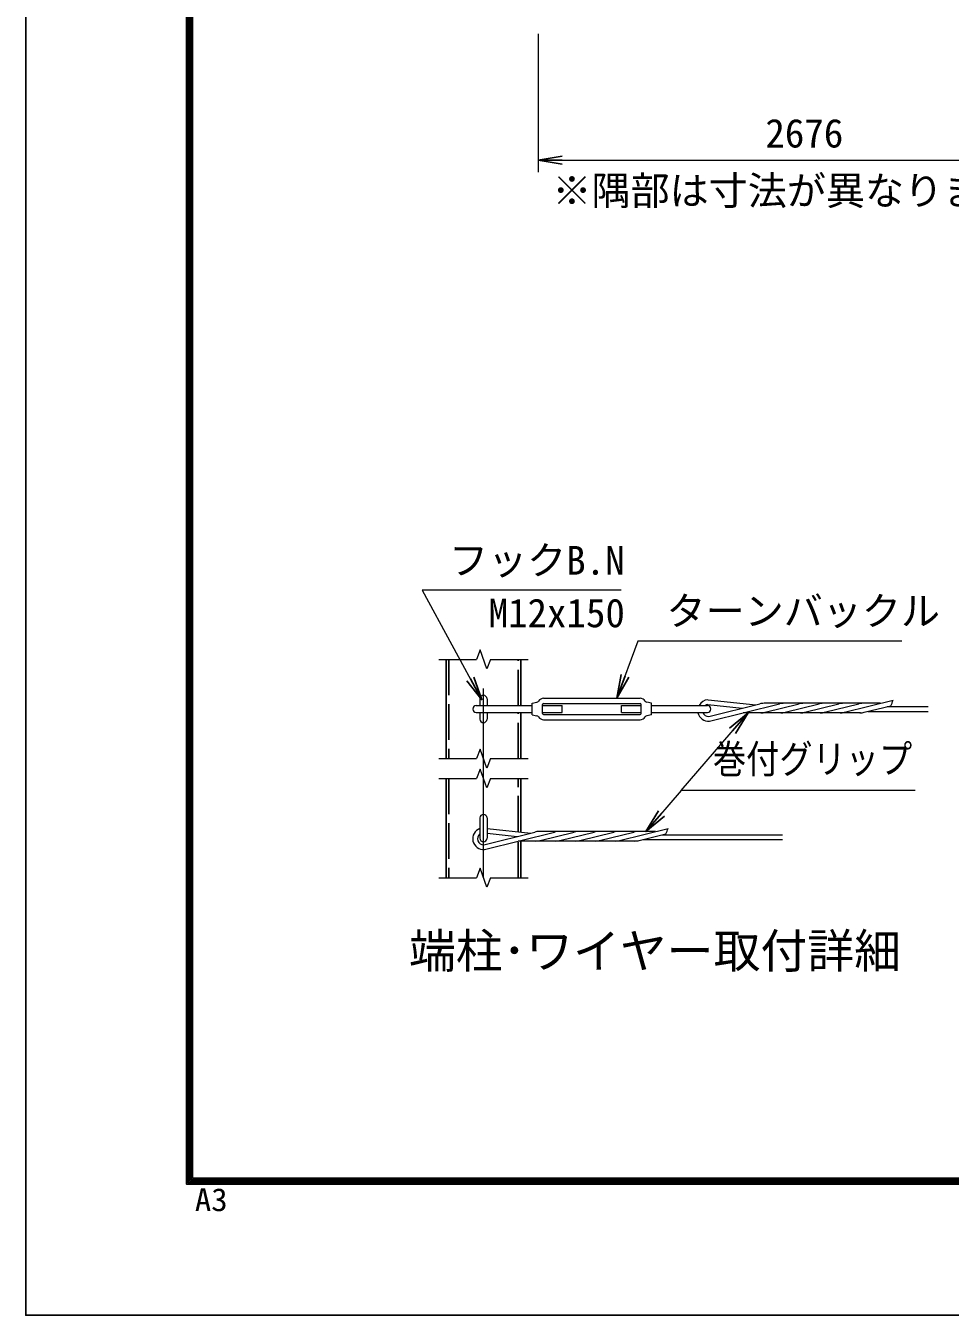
# Model space of a CAD drawing. Units: millimetres, scale not verified. Extents: x -12600 to 12600, y -8910 to 8910.
# Drawn here: x -12600 to -7943, y -8910 to -2415 of the extents above; entities that cross this region are included whole.
import ezdxf
from ezdxf.enums import TextEntityAlignment as Align

# ---------------------------------------------------------------- set-up
doc = ezdxf.new("R2010")
doc.units = ezdxf.units.MM
doc.header["$LTSCALE"] = 30
doc.linetypes.add('DASHED', pattern=[7.5, 6, -1.5])
doc.linetypes.add('USER1', pattern=[50.8, 31.75, -6.35, 6.35, -6.35])
for name, color, linetype, lineweight in [('0-0_D-STR1', 1, 'Continuous', 25), ('0-1_D-BMK', 2, 'USER1', 13), ('0-2_D-STR3', 3, 'Continuous', 13), ('0-4_D-STR-DIM', 7, 'Continuous', 13), ('0-7_D-STR-TXT', 7, 'Continuous', 13), ('0-8_D-TTL-TXT', 7, 'Continuous', 13), ('0-C_D-TTL', 7, 'Continuous', 25)]:
    doc.layers.add(name, color=color, linetype=linetype, lineweight=lineweight)
doc.layers.add('0-5_0', color=7, linetype='Continuous')
doc.styles.add('ＭＳ ゴシック', font='')
doc.styles.get('ＭＳ ゴシック').set_extended_font_data('MS Gothic')

# ---------------------------------------------------------------- blocks, each defined once
blk = doc.blocks.new('_Open')
at = {"layer": '0-5_0'}
blk.add_line((-30, 5), (0, 0), dxfattribs=at)
blk.add_lwpolyline([(-30, -5), (0, 0), (-30, 0)], dxfattribs=at)

msp = doc.modelspace()

# ---------------------------------------------------------------- linework, layer by layer
at = {"layer": '0-0_D-STR1'}
for p, q in [((-10481.79, -5606.61), (-10481.79, -6106.61)), ((-10106.79, -5838.61), (-10106.79, -5606.61)), ((-10106.79, -6106.61), (-10106.79, -5874.61)), ((-10481.79, -6206.61), (-10481.79, -6706.61)), ((-10106.79, -6475.91), (-10106.79, -6206.61)), ((-10106.79, -6706.61), (-10106.79, -6521.6))]:
    msp.add_line(p, q, dxfattribs=at)
at = {"layer": '0-0_D-STR1', "linetype": 'DASHED'}
for p, q in [((-10468.29, -5606.61), (-10468.29, -6106.61)), ((-10120.29, -5838.61), (-10120.29, -5606.61)), ((-10120.29, -6106.61), (-10120.29, -5874.61)), ((-10468.29, -6206.61), (-10468.29, -6706.61)), ((-10120.29, -6474.51), (-10120.29, -6206.61)), ((-10120.29, -6706.61), (-10120.29, -6521.95))]:
    msp.add_line(p, q, dxfattribs=at)
at = {"layer": '0-1_D-BMK'}
msp.add_line((-10294.29, -6706.61), (-10294.29, -5606.61), dxfattribs=at)
at = {"layer": '0-2_D-STR3'}
for p, q in [((-10330.29, -5838.61), (-10048.3, -5838.61)), ((-10312.29, -5805.61), (-10312.29, -5838.61)), ((-10276.29, -5805.61), (-10276.29, -5838.61)), ((-10048.3, -5826.61), (-10024.9, -5821.59)), ((-10048.3, -5886.61), (-10048.3, -5826.61)), ((-9997.3, -5879.11), (-9997.3, -5834.11)), ((-9997.3, -5838.61), (-9898.3, -5838.61)), ((-9991.3, -5802.61), (-9505.3, -5802.61)), ((-9991.3, -5828.11), (-9505.3, -5828.11)), ((-9598.3, -5874.61), (-9598.3, -5838.61)), ((-9598.3, -5838.61), (-9499.3, -5838.61)), ((-9499.3, -5879.11), (-9499.3, -5834.11)), ((-9448.3, -5838.61), (-9166.3, -5838.61)), ((-9163.71, -5834.54), (-8990.69, -5852.5)), ((-9163.07, -5810.48), (-8922.09, -5835.49)), ((-9159.52, -5894.36), (-8902.52, -5830.64)), ((-9155.79, -5918.16), (-8802.81, -5830.64)), ((-8293.55, -5827.99), (-8880.86, -5827.99)), ((-8874.85, -5873.23), (-8703.09, -5830.64)), ((-8775.13, -5873.23), (-8603.37, -5830.64)), ((-8675.41, -5873.23), (-8503.65, -5830.64)), ((-8575.7, -5873.23), (-8403.93, -5830.64)), ((-8475.98, -5873.23), (-8230.52, -5812.36)), ((-8376.26, -5873.23), (-8242.21, -5839.99)), ((-8260.84, -5844.61), (-8054.29, -5844.61)), ((-10330.29, -5874.61), (-10048.3, -5874.61)), ((-10312.29, -5874.61), (-10312.29, -5907.61)), ((-10276.29, -5874.61), (-10276.29, -5907.61)), ((-10048.3, -5886.61), (-10024.9, -5891.62)), ((-9991.3, -5885.11), (-9505.3, -5885.11)), ((-9598.3, -5874.61), (-9499.3, -5874.61)), ((-9448.3, -5886.61), (-9471.7, -5891.62)), ((-9448.3, -5874.61), (-9166.3, -5874.61)), ((-8395.1, -5875.87), (-8985.24, -5875.87)), ((-8357.63, -5868.61), (-8054.29, -5868.61)), ((-9991.3, -5910.61), (-9505.3, -5910.61)), ((-10312.29, -6405.61), (-10312.29, -6507.61)), ((-10276.29, -6405.61), (-10276.29, -6507.61)), ((-10293.15, -6540.09), (-10036.15, -6476.36)), ((-10289.42, -6563.89), (-9936.43, -6476.36)), ((-10276.29, -6458.32), (-10055.72, -6481.21)), ((-10276.29, -6482.45), (-10124.32, -6498.22)), ((-9427.18, -6473.72), (-10014.49, -6473.72)), ((-10008.48, -6518.95), (-9836.72, -6476.36)), ((-9908.76, -6518.95), (-9737, -6476.36)), ((-9809.04, -6518.95), (-9637.27, -6476.36)), ((-9709.32, -6518.95), (-9537.56, -6476.36)), ((-9609.61, -6518.95), (-9364.15, -6458.09)), ((-9509.89, -6518.95), (-9375.84, -6485.71)), ((-9394.47, -6490.34), (-8787.92, -6490.34)), ((-9528.73, -6521.6), (-10118.87, -6521.6)), ((-9491.26, -6514.34), (-8787.92, -6514.34))]:
    msp.add_line(p, q, dxfattribs=at)
for points in [[(-9997.3, -5874.61), (-9898.3, -5874.61), (-9898.3, -5838.61)], [(-9448.3, -5886.61), (-9448.3, -5826.61), (-9471.7, -5821.59)]]:
    msp.add_lwpolyline(points, dxfattribs=at)
for centre, radius, start, end in [((-10330.29, -5856.61), 18, 90, 270), ((-10294.29, -5805.61), 18, 0, 180), ((-10027.42, -5809.86), 12, 282.09925, 326.11888), ((-9991.3, -5834.11), 31.5, 90, 146.11888), ((-9991.3, -5834.11), 6, 90, 180), ((-9505.3, -5834.11), 31.5, 33.88112, 90), ((-9505.3, -5834.11), 6, 0, 90), ((-9469.19, -5809.86), 12, 213.88112, 257.90075), ((-9160.66, -5864.38), 54, 92.82496, 151.48944), ((-9160.66, -5864.38), 30, 95.82544, 120.77566), ((-9166.3, -5856.61), 18, 270, 90), ((-8880.86, -5917.99), 90, 90, 103.92636), ((-8781.14, -5917.99), 90, 90, 103.92636), ((-8681.42, -5917.99), 90, 90, 103.92636), ((-8581.71, -5917.99), 90, 90, 103.92636), ((-8481.99, -5917.99), 90, 90, 103.92636), ((-8382.27, -5917.99), 90, 90, 103.92636), ((-8432.32, -5743.22), 213.32, 333.02173, 341.08588), ((-10294.29, -5907.61), 18, 180, 0), ((-10027.42, -5903.36), 12, 33.88112, 77.90075), ((-9991.3, -5879.11), 31.5, 213.88112, 270), ((-9991.3, -5879.11), 6, 180, 270), ((-9505.3, -5879.11), 6, 270, 0), ((-9505.3, -5879.11), 31.5, 270, 326.11888), ((-9469.19, -5903.36), 12, 102.09925, 146.11888), ((-9160.66, -5864.38), 54, 191.63319, 275.17572), ((-9160.66, -5864.38), 30, 199.92759, 272.18972), ((-8896.51, -5785.87), 90, 270, 283.92645), ((-8796.79, -5785.87), 90, 270, 283.92645), ((-8697.07, -5785.87), 90, 270, 283.92645), ((-8597.36, -5785.87), 90, 270, 283.92645), ((-8497.64, -5785.87), 90, 270, 283.92645), ((-8397.92, -5785.87), 90, 270, 283.92645), ((-10294.29, -6405.61), 18, 0, 180), ((-10294.29, -6510.11), 54, 109.47138, 275.17572), ((-10294.29, -6510.11), 30, 126.87024, 272.18972), ((-10014.49, -6563.72), 90, 90, 103.92636), ((-9914.77, -6563.72), 90, 90, 103.92636), ((-9815.05, -6563.72), 90, 90, 103.92636), ((-9715.34, -6563.72), 90, 90, 103.92636), ((-9615.62, -6563.72), 90, 90, 103.92636), ((-9515.9, -6563.72), 90, 90, 103.92636), ((-9565.95, -6388.94), 213.32, 333.02173, 341.08588), ((-10294.29, -6507.61), 18, 180, 0), ((-10030.14, -6431.6), 90, 270, 283.92645), ((-9930.42, -6431.6), 90, 270, 283.92645), ((-9830.7, -6431.6), 90, 270, 283.92645), ((-9730.98, -6431.6), 90, 270, 283.92645), ((-9631.27, -6431.6), 90, 270, 283.92645), ((-9531.55, -6431.6), 90, 270, 283.92645)]:
    msp.add_arc(centre, radius, start, end, dxfattribs=at)
at = {"layer": '0-4_D-STR-DIM'}
for p, q in [((-10017.98, -2456.61), (-10017.98, -3151.96)), ((-9897.98, -3091.96), (-7461.98, -3091.96)), ((-10311.61, -5559.04), (-10328.92, -5606.61)), ((-10276.98, -5654.18), (-10311.61, -5559.04)), ((-10519.29, -5606.61), (-10328.92, -5606.61)), ((-10259.66, -5606.61), (-10276.98, -5654.18)), ((-10259.66, -5606.61), (-10069.29, -5606.61)), ((-10311.61, -6059.04), (-10328.92, -6106.61)), ((-10276.98, -6154.18), (-10311.61, -6059.04)), ((-10519.29, -6106.61), (-10328.92, -6106.61)), ((-10311.61, -6159.04), (-10328.92, -6206.61)), ((-10276.98, -6254.18), (-10311.61, -6159.04)), ((-10259.66, -6106.61), (-10276.98, -6154.18)), ((-10259.66, -6106.61), (-10069.29, -6106.61)), ((-10519.29, -6206.61), (-10328.92, -6206.61)), ((-10259.66, -6206.61), (-10276.98, -6254.18)), ((-10259.66, -6206.61), (-10069.29, -6206.61)), ((-10311.61, -6659.04), (-10328.92, -6706.61)), ((-10276.98, -6754.18), (-10311.61, -6659.04)), ((-10519.29, -6706.61), (-10328.92, -6706.61)), ((-10259.66, -6706.61), (-10276.98, -6754.18)), ((-10259.66, -6706.61), (-10069.29, -6706.61))]:
    msp.add_line(p, q, dxfattribs=at)
at = {"layer": '0-7_D-STR-TXT'}
msp.add_line((-9297.99, -6267.28), (-9474.64, -6472.2), dxfattribs=at)
for points in [[(-9600.74, -5258.89), (-10603.26, -5258.89), (-10303.69, -5808.67)], [(-8186.62, -5515.6), (-9516.55, -5515.6), (-9621.99, -5800.73)], [(-8119.58, -6267.28), (-9297.99, -6267.28), (-8961.88, -5877.39)]]:
    msp.add_lwpolyline(points, dxfattribs=at)
at = {"layer": '0-C_D-TTL', "color": 2}
msp.add_lwpolyline([(-12600, 8910), (12600, 8910), (12600, -8910), (-12600, -8910)], close=True, dxfattribs=at)
at = {"layer": '0-C_D-TTL'}
for points in [[(-11790, 8250), (11790, 8250), (11790, -8250), (-11790, -8250)], [(-11782.5, 8242.5), (11782.5, 8242.5), (11782.5, -8242.5), (-11782.5, -8242.5)], [(-11775, 8235), (11775, 8235), (11775, -8235), (-11775, -8235)], [(-11767.5, 8227.5), (11767.5, 8227.5), (11767.5, -8227.5), (-11767.5, -8227.5)], [(-11760, 8220), (11760, 8220), (11760, -8220), (-11760, -8220)]]:
    msp.add_lwpolyline(points, close=True, dxfattribs=at)

# ---------------------------------------------------------------- block references
at = {"layer": '0-4_D-STR-DIM', "xscale": 4, "yscale": 4, "rotation": 180}
msp.add_blockref('_Open', (-10017.98, -3091.96), dxfattribs=at)
at = {"layer": '0-7_D-STR-TXT', "xscale": 4, "yscale": 4}
for p, rotation in [((-10302.73, -5810.42), 298.58572), ((-9622.69, -5802.61), 249.70489), ((-8960.58, -5875.87), 49.23711), ((-9475.94, -6473.72), 229.23711)]:
    msp.add_blockref('_Open', p, dxfattribs=dict(at, rotation=rotation))

# ---------------------------------------------------------------- texts
at = {"layer": '0-4_D-STR-DIM', "style": 'ＭＳ ゴシック'}
msp.add_text('2676', height=144.3, dxfattribs=at).set_placement((-8874.16, -3071.72), align=Align.BOTTOM_LEFT)
at = {"layer": '0-7_D-STR-TXT', "style": 'ＭＳ ゴシック'}
for s, p in [('※隅部は寸法が異なります。', (-9946.99, -3361.1)), ('フックB.N', (-10468, -5223.04)), ('M12x150', (-10268.8, -5488.11)), ('ターンバックル', (-9372.15, -5478.22))]:
    msp.add_text(s, height=144.3, dxfattribs=at).set_placement(p, align=Align.BOTTOM_LEFT)
at = {"layer": '0-7_D-STR-TXT', "style": 'ＭＳ ゴシック', "width": 0.85}
msp.add_text('巻付グリップ', height=144.3, dxfattribs=at).set_placement((-9138.37, -6223.82), align=Align.BOTTOM_LEFT)
at = {"layer": '0-8_D-TTL-TXT', "style": 'ＭＳ ゴシック'}
msp.add_text('端柱･ワイヤー取付詳細', height=173.1, dxfattribs=at).set_placement((-10669.73, -7213.47), align=Align.BOTTOM_LEFT)
at = {"layer": '0-C_D-TTL', "style": 'ＭＳ ゴシック', "width": 1.05}
msp.add_text('A3', height=115.5, dxfattribs=at).set_placement((-11748.26, -8420.43), align=Align.BOTTOM_LEFT)

doc.saveas('drawing.dxf')
